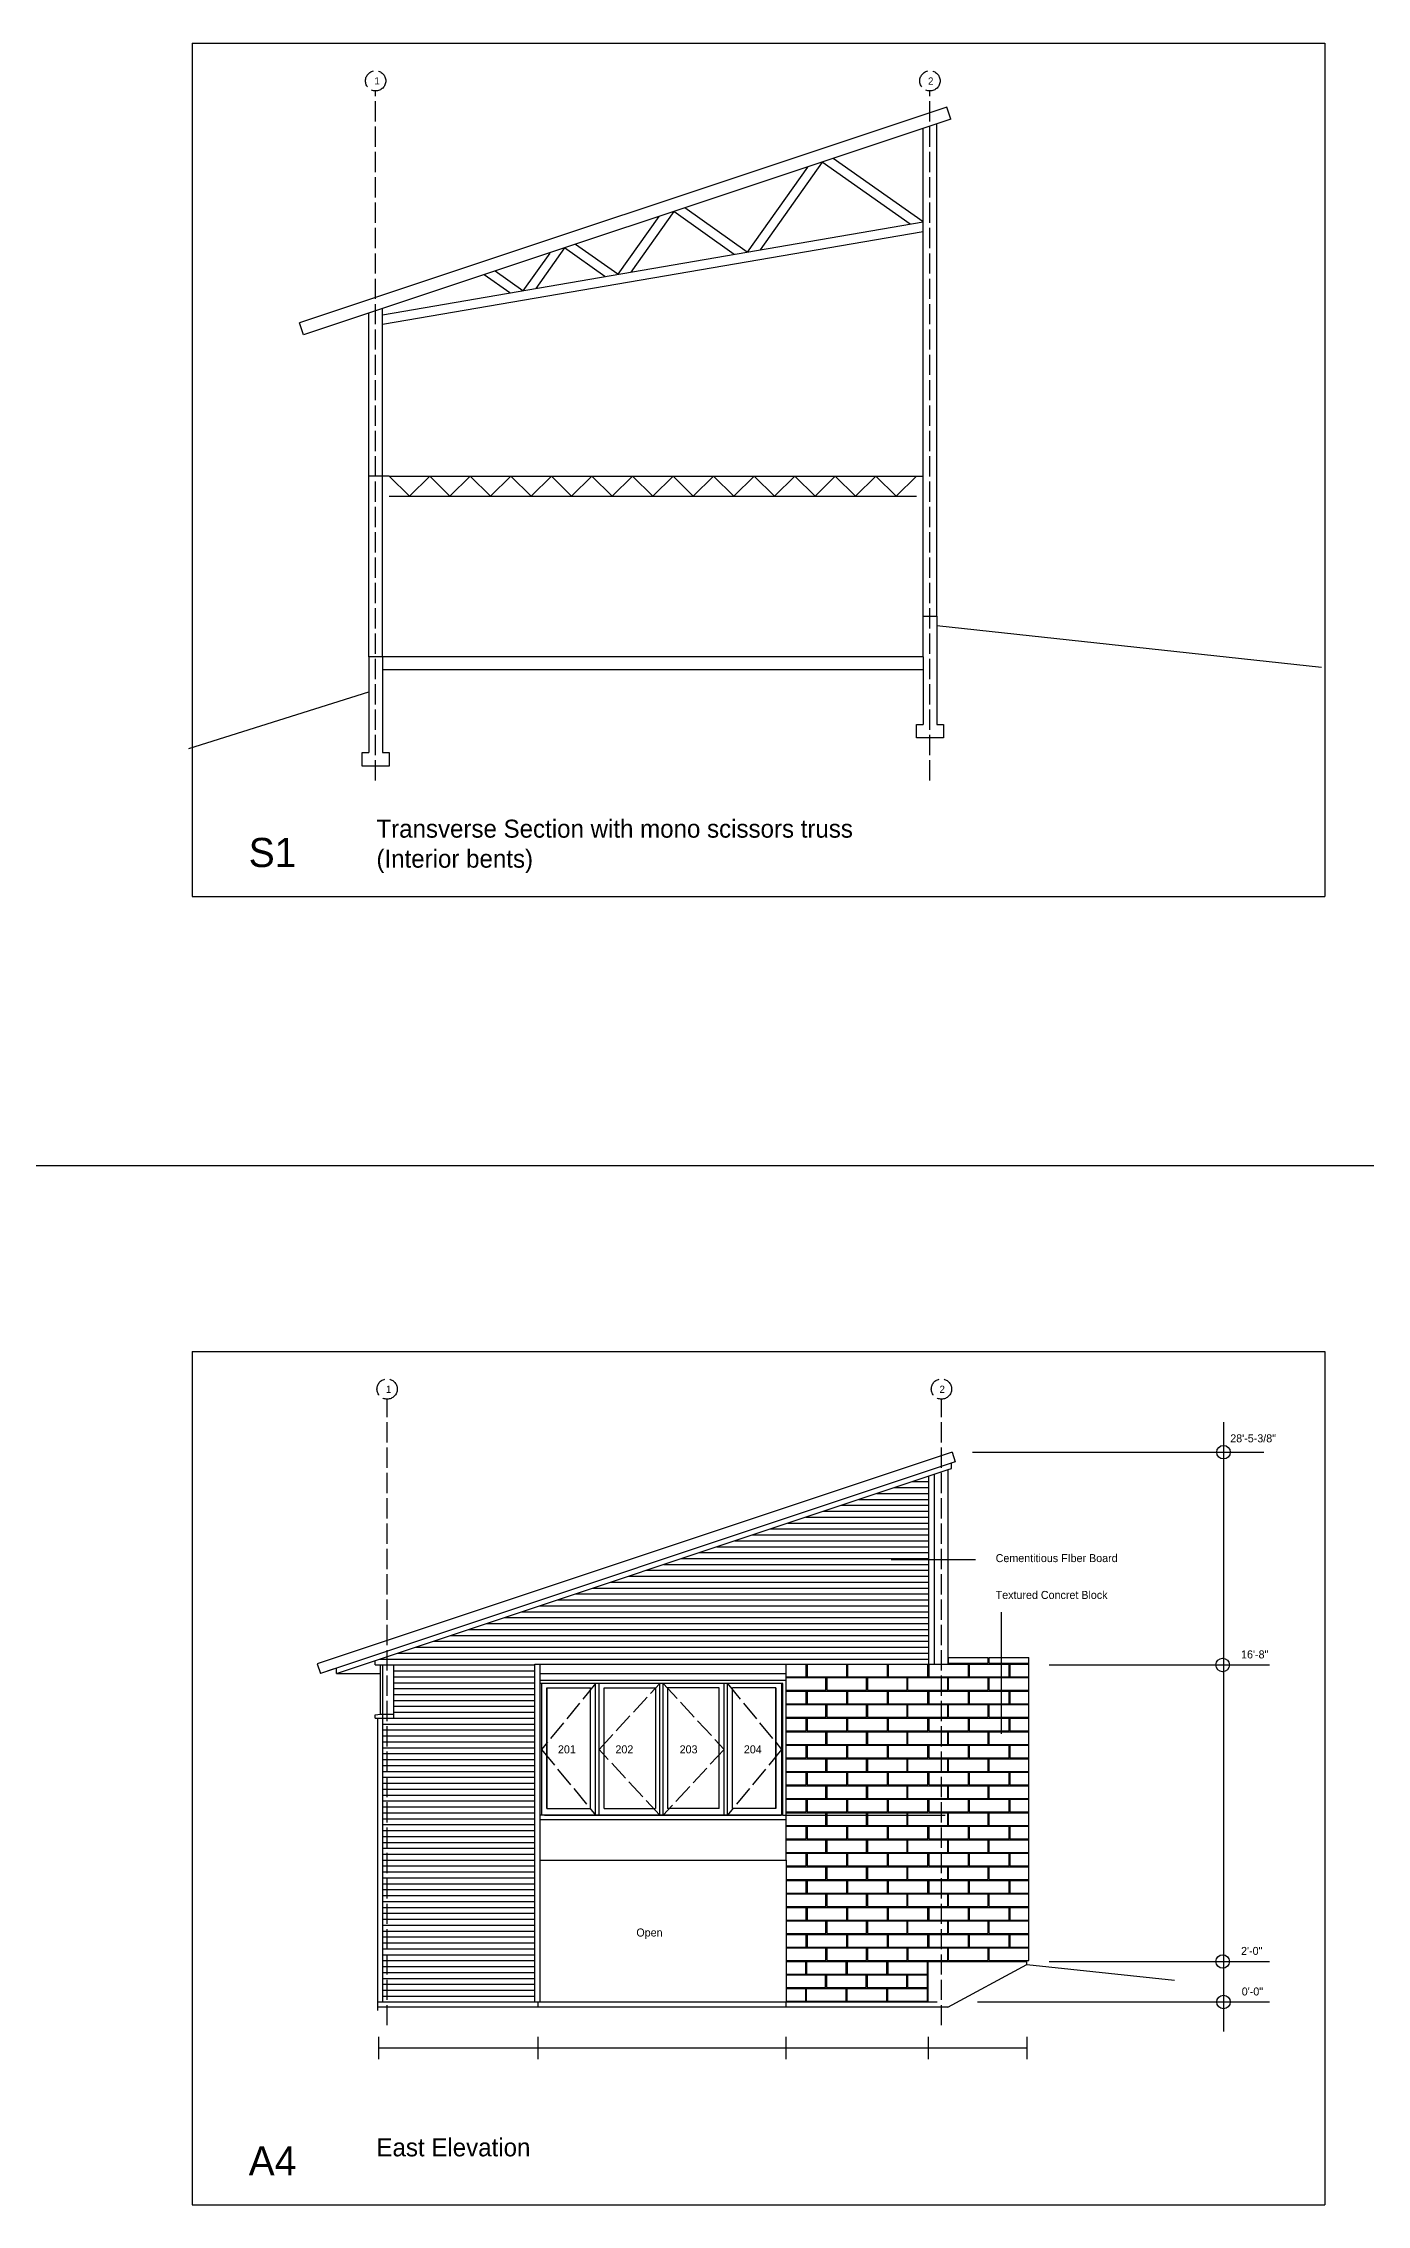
# Model space of a CAD drawing. Header units: inches. Extents: x 1267 to 6358, y -2516 to 3346.
# Drawn here: x 2051 to 2834, y -1284 to -4 of the extents above; entities that cross this region are included whole.
import ezdxf

# ---------------------------------------------------------------- set-up
doc = ezdxf.new("R2010")
doc.units = ezdxf.units.IN
doc.header["$MEASUREMENT"] = 0
doc.linetypes.add('ACAD_ISO02W100', pattern=[15, 12, -3])
for name, color, linetype in [('blocks', 251, 'Continuous'), ('const', 7, 'Continuous'), ('e1', 7, 'Continuous'), ('e2', 251, 'Continuous'), ('glassSwing', 172, 'ACAD_ISO02W100'), ('grid', 252, 'ACAD_ISO02W100'), ('walls', 7, 'Continuous')]:
    doc.layers.add(name, color=color, linetype=linetype)

msp = doc.modelspace()

# ---------------------------------------------------------------- linework, layer by layer
for p, q in [((2138.8, -4.1), (2138.8, -509.1)), ((2138.8, -4.1), (2808.9, -4.1)), ((2808.9, -4.1), (2808.9, -509.1)), ((2571.3, -343.3), (2579.3, -343.3)), ((2138.8, -509.1), (2808.9, -509.1)), ((2138.8, -778.5), (2808.9, -778.5)), ((2138.8, -778.5), (2138.8, -1283.5)), ((2808.9, -778.5), (2808.9, -1283.5)), ((2138.8, -1283.5), (2808.9, -1283.5))]:
    msp.add_line(p, q)
at = {"layer": 'blocks'}
for p, q in [((2586.3, -963), (2586.3, -959.5)), ((2609.8, -963), (2609.8, -959.5)), ((2610.3, -963), (2610.3, -959.5)), ((2490.3, -971), (2502.1, -971)), ((2490.3, -971.5), (2513.8, -971.5)), ((2502.1, -971), (2502.1, -963.5)), ((2502.6, -963.5), (2502.6, -971)), ((2502.6, -971), (2526.1, -971)), ((2513.8, -979), (2513.8, -971.5)), ((2514.3, -971.5), (2514.3, -979)), ((2514.3, -971.5), (2537.8, -971.5)), ((2526.1, -971), (2526.1, -963.5)), ((2526.6, -963.5), (2526.6, -971)), ((2526.6, -971), (2550.1, -971)), ((2537.8, -979), (2537.8, -971.5)), ((2538.3, -971.5), (2561.8, -971.5)), ((2538.3, -971.5), (2538.3, -979)), ((2550.1, -971), (2550.1, -963.5)), ((2550.6, -963.5), (2550.6, -971)), ((2550.6, -971), (2574.1, -971)), ((2561.8, -979), (2561.8, -971.5)), ((2562.3, -979), (2562.3, -971.5)), ((2562.3, -971.5), (2585.8, -971.5)), ((2574.1, -971), (2574.1, -963.5)), ((2574.6, -963.5), (2574.6, -971)), ((2574.6, -971), (2598.1, -971)), ((2585.8, -979), (2585.8, -971.5)), ((2586.1, -963.5), (2598.1, -963.5)), ((2586.3, -963), (2609.8, -963)), ((2586.3, -979), (2586.3, -971.5)), ((2586.3, -971.5), (2609.8, -971.5)), ((2598.1, -971), (2598.1, -963.5)), ((2598.6, -963.5), (2598.6, -971)), ((2598.6, -963.5), (2622.1, -963.5)), ((2598.6, -971), (2622.1, -971)), ((2609.8, -979), (2609.8, -971.5)), ((2610.3, -963), (2633.8, -963)), ((2610.3, -971.5), (2633.8, -971.5)), ((2610.3, -979), (2610.3, -971.5)), ((2622.1, -971), (2622.1, -963.5)), ((2622.6, -963.5), (2622.6, -971)), ((2622.6, -963.5), (2633.8, -963.5)), ((2622.6, -971), (2633.8, -971)), ((2490.3, -979), (2513.8, -979)), ((2490.3, -979.5), (2502.1, -979.5)), ((2502.1, -987), (2502.1, -979.5)), ((2502.6, -979.5), (2526.1, -979.5)), ((2502.6, -979.5), (2502.6, -987)), ((2514.3, -979), (2537.8, -979)), ((2526.1, -987), (2526.1, -979.5)), ((2526.6, -979.5), (2526.6, -987)), ((2526.6, -979.5), (2550.1, -979.5)), ((2538.3, -979), (2561.8, -979)), ((2550.1, -987), (2550.1, -979.5)), ((2550.6, -979.5), (2574.1, -979.5)), ((2550.6, -979.5), (2550.6, -987)), ((2562.3, -979), (2585.8, -979)), ((2574.1, -987), (2574.1, -979.5)), ((2574.6, -979.5), (2574.6, -987)), ((2574.6, -979.5), (2598.1, -979.5)), ((2586.3, -979), (2609.8, -979)), ((2598.1, -987), (2598.1, -979.5)), ((2598.6, -979.5), (2622.1, -979.5)), ((2598.6, -979.5), (2598.6, -987)), ((2610.3, -979), (2633.8, -979)), ((2622.1, -987), (2622.1, -979.5)), ((2622.6, -979.5), (2622.6, -987)), ((2622.6, -979.5), (2633.8, -979.5)), ((2490.3, -987), (2502.1, -987)), ((2490.3, -987.5), (2513.8, -987.5)), ((2490.3, -995), (2513.8, -995)), ((2490.3, -995.5), (2502.1, -995.5)), ((2502.1, -1003), (2502.1, -995.5)), ((2502.6, -987), (2526.1, -987)), ((2502.6, -995.5), (2526.1, -995.5)), ((2502.6, -995.5), (2502.6, -1003)), ((2513.8, -995), (2513.8, -987.5)), ((2514.3, -987.5), (2514.3, -995)), ((2514.3, -987.5), (2537.8, -987.5)), ((2514.3, -995), (2537.8, -995)), ((2526.1, -1003), (2526.1, -995.5)), ((2526.6, -987), (2550.1, -987)), ((2526.6, -995.5), (2526.6, -1003)), ((2526.6, -995.5), (2550.1, -995.5)), ((2537.8, -995), (2537.8, -987.5)), ((2538.3, -987.5), (2561.8, -987.5)), ((2538.3, -987.5), (2538.3, -995)), ((2538.3, -995), (2561.8, -995)), ((2550.1, -1003), (2550.1, -995.5)), ((2550.6, -987), (2574.1, -987)), ((2550.6, -995.5), (2574.1, -995.5)), ((2550.6, -995.5), (2550.6, -1003)), ((2561.8, -995), (2561.8, -987.5)), ((2562.3, -995), (2562.3, -987.5)), ((2562.3, -987.5), (2585.8, -987.5)), ((2562.3, -995), (2585.8, -995)), ((2574.1, -1003), (2574.1, -995.5)), ((2574.6, -987), (2598.1, -987)), ((2574.6, -995.5), (2574.6, -1003)), ((2574.6, -995.5), (2598.1, -995.5)), ((2585.8, -995), (2585.8, -987.5)), ((2586.3, -995), (2586.3, -987.5)), ((2586.3, -987.5), (2609.8, -987.5)), ((2586.3, -995), (2609.8, -995)), ((2598.1, -1003), (2598.1, -995.5)), ((2598.6, -987), (2622.1, -987)), ((2598.6, -995.5), (2622.1, -995.5)), ((2598.6, -995.5), (2598.6, -1003)), ((2609.8, -995), (2609.8, -987.5)), ((2610.3, -987.5), (2633.8, -987.5)), ((2610.3, -995), (2610.3, -987.5)), ((2610.3, -995), (2633.8, -995)), ((2622.1, -1003), (2622.1, -995.5)), ((2622.6, -987), (2633.8, -987)), ((2622.6, -995.5), (2622.6, -1003)), ((2622.6, -995.5), (2633.8, -995.5)), ((2490.3, -1003), (2502.1, -1003)), ((2490.3, -1003.5), (2513.8, -1003.5)), ((2502.6, -1003), (2526.1, -1003)), ((2513.8, -1011), (2513.8, -1003.5)), ((2514.3, -1003.5), (2537.8, -1003.5)), ((2514.3, -1003.5), (2514.3, -1011)), ((2526.6, -1003), (2550.1, -1003)), ((2537.8, -1011), (2537.8, -1003.5)), ((2538.3, -1003.5), (2561.8, -1003.5)), ((2538.3, -1003.5), (2538.3, -1011)), ((2550.6, -1003), (2574.1, -1003)), ((2561.8, -1011), (2561.8, -1003.5)), ((2562.3, -1003.5), (2585.8, -1003.5)), ((2562.3, -1011), (2562.3, -1003.5)), ((2574.6, -1003), (2598.1, -1003)), ((2585.8, -1011), (2585.8, -1003.5)), ((2586.3, -1011), (2586.3, -1003.5)), ((2586.3, -1003.5), (2609.8, -1003.5)), ((2598.6, -1003), (2622.1, -1003)), ((2609.8, -1011), (2609.8, -1003.5)), ((2610.3, -1003.5), (2633.8, -1003.5)), ((2610.3, -1011), (2610.3, -1003.5)), ((2622.6, -1003), (2633.8, -1003)), ((2490.3, -1011), (2513.8, -1011)), ((2490.3, -1011.5), (2502.1, -1011.5)), ((2490.3, -1019), (2502.1, -1019)), ((2490.3, -1019.5), (2513.8, -1019.5)), ((2502.1, -1019), (2502.1, -1011.5)), ((2502.6, -1011.5), (2526.1, -1011.5)), ((2502.6, -1011.5), (2502.6, -1019)), ((2502.6, -1019), (2526.1, -1019)), ((2513.8, -1027), (2513.8, -1019.5)), ((2514.3, -1011), (2537.8, -1011)), ((2514.3, -1019.5), (2514.3, -1027)), ((2514.3, -1019.5), (2537.8, -1019.5)), ((2526.1, -1019), (2526.1, -1011.5)), ((2526.6, -1011.5), (2526.6, -1019)), ((2526.6, -1011.5), (2550.1, -1011.5)), ((2526.6, -1019), (2550.1, -1019)), ((2537.8, -1027), (2537.8, -1019.5)), ((2538.3, -1011), (2561.8, -1011)), ((2538.3, -1019.5), (2561.8, -1019.5)), ((2538.3, -1019.5), (2538.3, -1027)), ((2550.1, -1019), (2550.1, -1011.5)), ((2550.6, -1011.5), (2574.1, -1011.5)), ((2550.6, -1011.5), (2550.6, -1019)), ((2550.6, -1019), (2574.1, -1019)), ((2561.8, -1027), (2561.8, -1019.5)), ((2562.3, -1011), (2585.8, -1011)), ((2562.3, -1027), (2562.3, -1019.5)), ((2562.3, -1019.5), (2585.8, -1019.5)), ((2574.1, -1019), (2574.1, -1011.5)), ((2574.6, -1011.5), (2574.6, -1019)), ((2574.6, -1011.5), (2598.1, -1011.5)), ((2574.6, -1019), (2598.1, -1019)), ((2585.8, -1027), (2585.8, -1019.5)), ((2586.3, -1011), (2609.8, -1011)), ((2586.3, -1027), (2586.3, -1019.5)), ((2586.3, -1019.5), (2609.8, -1019.5)), ((2598.1, -1019), (2598.1, -1011.5)), ((2598.6, -1011.5), (2622.1, -1011.5)), ((2598.6, -1011.5), (2598.6, -1019)), ((2598.6, -1019), (2622.1, -1019)), ((2609.8, -1027), (2609.8, -1019.5)), ((2610.3, -1011), (2633.8, -1011)), ((2610.3, -1019.5), (2633.8, -1019.5)), ((2610.3, -1027), (2610.3, -1019.5)), ((2622.1, -1019), (2622.1, -1011.5)), ((2622.6, -1011.5), (2622.6, -1019)), ((2622.6, -1011.5), (2633.8, -1011.5)), ((2622.6, -1019), (2633.8, -1019)), ((2490.3, -1027), (2513.8, -1027)), ((2490.3, -1027.5), (2502.1, -1027.5)), ((2490.3, -1035), (2502.1, -1035)), ((2490.3, -1035.5), (2513.8, -1035.5)), ((2502.1, -1035), (2502.1, -1027.5)), ((2502.6, -1027.5), (2526.1, -1027.5)), ((2502.6, -1027.5), (2502.6, -1035)), ((2502.6, -1035), (2526.1, -1035)), ((2513.8, -1043), (2513.8, -1035.5)), ((2514.3, -1027), (2537.8, -1027)), ((2514.3, -1035.5), (2514.3, -1043)), ((2514.3, -1035.5), (2537.8, -1035.5)), ((2526.1, -1035), (2526.1, -1027.5)), ((2526.6, -1027.5), (2526.6, -1035)), ((2526.6, -1027.5), (2550.1, -1027.5)), ((2526.6, -1035), (2550.1, -1035)), ((2537.8, -1043), (2537.8, -1035.5)), ((2538.3, -1027), (2561.8, -1027)), ((2538.3, -1035.5), (2538.3, -1043)), ((2538.3, -1035.5), (2561.8, -1035.5)), ((2550.1, -1035), (2550.1, -1027.5)), ((2550.6, -1027.5), (2574.1, -1027.5)), ((2550.6, -1027.5), (2550.6, -1035)), ((2550.6, -1035), (2574.1, -1035)), ((2561.8, -1043), (2561.8, -1035.5)), ((2562.3, -1027), (2585.8, -1027)), ((2562.3, -1043), (2562.3, -1035.5)), ((2562.3, -1035.5), (2585.8, -1035.5)), ((2574.1, -1035), (2574.1, -1027.5)), ((2574.6, -1027.5), (2574.6, -1035)), ((2574.6, -1027.5), (2598.1, -1027.5)), ((2574.6, -1035), (2598.1, -1035)), ((2585.8, -1043), (2585.8, -1035.5)), ((2586.3, -1027), (2609.8, -1027)), ((2586.3, -1043), (2586.3, -1035.5)), ((2586.3, -1035.5), (2609.8, -1035.5)), ((2598.1, -1035), (2598.1, -1027.5)), ((2598.6, -1027.5), (2622.1, -1027.5)), ((2598.6, -1027.5), (2598.6, -1035)), ((2598.6, -1035), (2622.1, -1035)), ((2609.8, -1043), (2609.8, -1035.5)), ((2610.3, -1027), (2633.8, -1027)), ((2610.3, -1043), (2610.3, -1035.5)), ((2610.3, -1035.5), (2633.8, -1035.5)), ((2622.1, -1035), (2622.1, -1027.5)), ((2622.6, -1027.5), (2622.6, -1035)), ((2622.6, -1027.5), (2633.8, -1027.5)), ((2622.6, -1035), (2633.8, -1035)), ((2490.3, -1043), (2513.8, -1043)), ((2490.3, -1043.5), (2502.1, -1043.5)), ((2502.1, -1051), (2502.1, -1043.5)), ((2502.6, -1043.5), (2526.1, -1043.5)), ((2502.6, -1043.5), (2502.6, -1051)), ((2514.3, -1043), (2537.8, -1043)), ((2526.1, -1051), (2526.1, -1043.5)), ((2526.6, -1043.5), (2526.6, -1051)), ((2526.6, -1043.5), (2550.1, -1043.5)), ((2538.3, -1043), (2561.8, -1043)), ((2550.1, -1051), (2550.1, -1043.5)), ((2550.6, -1043.5), (2574.1, -1043.5)), ((2550.6, -1043.5), (2550.6, -1051)), ((2562.3, -1043), (2585.8, -1043)), ((2574.1, -1051), (2574.1, -1043.5)), ((2574.6, -1043.5), (2574.6, -1051)), ((2574.6, -1043.5), (2598.1, -1043.5)), ((2586.3, -1043), (2609.8, -1043)), ((2598.1, -1051), (2598.1, -1043.5)), ((2598.6, -1043.5), (2622.1, -1043.5)), ((2598.6, -1043.5), (2598.6, -1051)), ((2610.3, -1043), (2633.8, -1043)), ((2622.1, -1051), (2622.1, -1043.5)), ((2622.6, -1043.5), (2622.6, -1051)), ((2622.6, -1043.5), (2633.8, -1043.5)), ((2490.3, -1051), (2502.1, -1051)), ((2490.3, -1051.5), (2513.8, -1051.5)), ((2490.3, -1059), (2513.8, -1059)), ((2490.3, -1059.5), (2502.1, -1059.5)), ((2502.1, -1067), (2502.1, -1059.5)), ((2502.6, -1051), (2526.1, -1051)), ((2502.6, -1059.5), (2526.1, -1059.5)), ((2502.6, -1059.5), (2502.6, -1067)), ((2513.8, -1059), (2513.8, -1051.5)), ((2514.3, -1051.5), (2514.3, -1059)), ((2514.3, -1051.5), (2537.8, -1051.5)), ((2514.3, -1059), (2537.8, -1059)), ((2526.1, -1067), (2526.1, -1059.5)), ((2526.6, -1051), (2550.1, -1051)), ((2526.6, -1059.5), (2526.6, -1067)), ((2526.6, -1059.5), (2550.1, -1059.5)), ((2537.8, -1059), (2537.8, -1051.5)), ((2538.3, -1051.5), (2561.8, -1051.5)), ((2538.3, -1051.5), (2538.3, -1059)), ((2538.3, -1059), (2561.8, -1059)), ((2550.1, -1067), (2550.1, -1059.5)), ((2550.6, -1051), (2574.1, -1051)), ((2550.6, -1059.5), (2574.1, -1059.5)), ((2550.6, -1059.5), (2550.6, -1067)), ((2561.8, -1059), (2561.8, -1051.5)), ((2562.3, -1059), (2562.3, -1051.5)), ((2562.3, -1051.5), (2585.8, -1051.5)), ((2562.3, -1059), (2585.8, -1059)), ((2574.1, -1067), (2574.1, -1059.5)), ((2574.6, -1051), (2598.1, -1051)), ((2574.6, -1059.5), (2574.6, -1067)), ((2574.6, -1059.5), (2598.1, -1059.5)), ((2585.8, -1059), (2585.8, -1051.5)), ((2586.3, -1059), (2586.3, -1051.5)), ((2586.3, -1051.5), (2609.8, -1051.5)), ((2586.3, -1059), (2609.8, -1059)), ((2598.1, -1067), (2598.1, -1059.5)), ((2598.6, -1051), (2622.1, -1051)), ((2598.6, -1059.5), (2622.1, -1059.5)), ((2598.6, -1059.5), (2598.6, -1067)), ((2609.8, -1059), (2609.8, -1051.5)), ((2610.3, -1051.5), (2633.8, -1051.5)), ((2610.3, -1059), (2610.3, -1051.5)), ((2610.3, -1059), (2633.8, -1059)), ((2622.1, -1067), (2622.1, -1059.5)), ((2622.6, -1051), (2633.8, -1051)), ((2622.6, -1059.5), (2622.6, -1067)), ((2622.6, -1059.5), (2633.8, -1059.5)), ((2490.3, -1067), (2502.1, -1067)), ((2490.3, -1067.5), (2513.8, -1067.5)), ((2502.6, -1067), (2526.1, -1067)), ((2513.8, -1075), (2513.8, -1067.5)), ((2514.3, -1067.5), (2537.8, -1067.5)), ((2514.3, -1067.5), (2514.3, -1075)), ((2526.6, -1067), (2550.1, -1067)), ((2537.8, -1075), (2537.8, -1067.5)), ((2538.3, -1067.5), (2561.8, -1067.5)), ((2538.3, -1067.5), (2538.3, -1075)), ((2550.6, -1067), (2574.1, -1067)), ((2561.8, -1075), (2561.8, -1067.5)), ((2562.3, -1067.5), (2585.8, -1067.5)), ((2562.3, -1075), (2562.3, -1067.5)), ((2574.6, -1067), (2598.1, -1067)), ((2585.8, -1075), (2585.8, -1067.5)), ((2586.3, -1075), (2586.3, -1067.5)), ((2586.3, -1067.5), (2609.8, -1067.5)), ((2598.6, -1067), (2622.1, -1067)), ((2609.8, -1075), (2609.8, -1067.5)), ((2610.3, -1067.5), (2633.8, -1067.5)), ((2610.3, -1075), (2610.3, -1067.5)), ((2622.6, -1067), (2633.8, -1067)), ((2490.3, -1075), (2513.8, -1075)), ((2490.3, -1075.5), (2502.1, -1075.5)), ((2490.3, -1083), (2502.1, -1083)), ((2490.3, -1083.5), (2513.8, -1083.5)), ((2502.1, -1083), (2502.1, -1075.5)), ((2502.6, -1075.5), (2526.1, -1075.5)), ((2502.6, -1075.5), (2502.6, -1083)), ((2502.6, -1083), (2526.1, -1083)), ((2513.8, -1091), (2513.8, -1083.5)), ((2514.3, -1075), (2537.8, -1075)), ((2514.3, -1083.5), (2514.3, -1091)), ((2514.3, -1083.5), (2537.8, -1083.5)), ((2526.1, -1083), (2526.1, -1075.5)), ((2526.6, -1075.5), (2526.6, -1083)), ((2526.6, -1075.5), (2550.1, -1075.5)), ((2526.6, -1083), (2550.1, -1083)), ((2537.8, -1091), (2537.8, -1083.5)), ((2538.3, -1075), (2561.8, -1075)), ((2538.3, -1083.5), (2561.8, -1083.5)), ((2538.3, -1083.5), (2538.3, -1091)), ((2550.1, -1083), (2550.1, -1075.5)), ((2550.6, -1075.5), (2574.1, -1075.5)), ((2550.6, -1075.5), (2550.6, -1083)), ((2550.6, -1083), (2574.1, -1083)), ((2561.8, -1091), (2561.8, -1083.5)), ((2562.3, -1075), (2585.8, -1075)), ((2562.3, -1091), (2562.3, -1083.5)), ((2562.3, -1083.5), (2585.8, -1083.5)), ((2574.1, -1083), (2574.1, -1075.5)), ((2574.6, -1075.5), (2574.6, -1083)), ((2574.6, -1075.5), (2598.1, -1075.5)), ((2574.6, -1083), (2598.1, -1083)), ((2585.8, -1091), (2585.8, -1083.5)), ((2586.3, -1075), (2609.8, -1075)), ((2586.3, -1091), (2586.3, -1083.5)), ((2586.3, -1083.5), (2609.8, -1083.5)), ((2598.1, -1083), (2598.1, -1075.5)), ((2598.6, -1075.5), (2622.1, -1075.5)), ((2598.6, -1075.5), (2598.6, -1083)), ((2598.6, -1083), (2622.1, -1083)), ((2609.8, -1091), (2609.8, -1083.5)), ((2610.3, -1075), (2633.8, -1075)), ((2610.3, -1083.5), (2633.8, -1083.5)), ((2610.3, -1091), (2610.3, -1083.5)), ((2622.1, -1083), (2622.1, -1075.5)), ((2622.6, -1075.5), (2622.6, -1083)), ((2622.6, -1075.5), (2633.8, -1075.5)), ((2622.6, -1083), (2633.8, -1083)), ((2490.3, -1091), (2513.8, -1091)), ((2490.3, -1091.5), (2502.1, -1091.5)), ((2490.3, -1099), (2502.1, -1099)), ((2490.3, -1099.5), (2513.8, -1099.5)), ((2502.1, -1099), (2502.1, -1091.5)), ((2502.6, -1091.5), (2526.1, -1091.5)), ((2502.6, -1091.5), (2502.6, -1099)), ((2502.6, -1099), (2526.1, -1099)), ((2513.8, -1107), (2513.8, -1099.5)), ((2514.3, -1091), (2537.8, -1091)), ((2514.3, -1099.5), (2514.3, -1107)), ((2514.3, -1099.5), (2537.8, -1099.5)), ((2526.1, -1099), (2526.1, -1091.5)), ((2526.6, -1091.5), (2526.6, -1099)), ((2526.6, -1091.5), (2550.1, -1091.5)), ((2526.6, -1099), (2550.1, -1099)), ((2537.8, -1107), (2537.8, -1099.5)), ((2538.3, -1091), (2561.8, -1091)), ((2538.3, -1099.5), (2561.8, -1099.5)), ((2538.3, -1099.5), (2538.3, -1107)), ((2550.1, -1099), (2550.1, -1091.5)), ((2550.6, -1091.5), (2574.1, -1091.5)), ((2550.6, -1091.5), (2550.6, -1099)), ((2550.6, -1099), (2574.1, -1099)), ((2561.8, -1107), (2561.8, -1099.5)), ((2562.3, -1091), (2585.8, -1091)), ((2562.3, -1107), (2562.3, -1099.5)), ((2562.3, -1099.5), (2585.8, -1099.5)), ((2574.1, -1099), (2574.1, -1091.5)), ((2574.6, -1091.5), (2574.6, -1099)), ((2574.6, -1091.5), (2598.1, -1091.5)), ((2574.6, -1099), (2598.1, -1099)), ((2585.8, -1107), (2585.8, -1099.5)), ((2586.3, -1091), (2609.8, -1091)), ((2586.3, -1107), (2586.3, -1099.5)), ((2586.3, -1099.5), (2609.8, -1099.5)), ((2598.1, -1099), (2598.1, -1091.5)), ((2598.6, -1091.5), (2622.1, -1091.5)), ((2598.6, -1091.5), (2598.6, -1099)), ((2598.6, -1099), (2622.1, -1099)), ((2609.8, -1107), (2609.8, -1099.5)), ((2610.3, -1091), (2633.8, -1091)), ((2610.3, -1099.5), (2633.8, -1099.5)), ((2610.3, -1107), (2610.3, -1099.5)), ((2622.1, -1099), (2622.1, -1091.5)), ((2622.6, -1091.5), (2622.6, -1099)), ((2622.6, -1091.5), (2633.8, -1091.5)), ((2622.6, -1099), (2633.8, -1099)), ((2490.3, -1107), (2513.8, -1107)), ((2490.3, -1107.5), (2502.1, -1107.5)), ((2502.1, -1115), (2502.1, -1107.5)), ((2502.6, -1107.5), (2526.1, -1107.5)), ((2502.6, -1107.5), (2502.6, -1115)), ((2514.3, -1107), (2537.8, -1107)), ((2526.1, -1115), (2526.1, -1107.5)), ((2526.6, -1107.5), (2526.6, -1115)), ((2526.6, -1107.5), (2550.1, -1107.5)), ((2538.3, -1107), (2561.8, -1107)), ((2550.1, -1115), (2550.1, -1107.5)), ((2550.6, -1107.5), (2574.1, -1107.5)), ((2550.6, -1107.5), (2550.6, -1115)), ((2562.3, -1107), (2585.8, -1107)), ((2574.1, -1115), (2574.1, -1107.5)), ((2574.6, -1107.5), (2574.6, -1115)), ((2574.6, -1107.5), (2598.1, -1107.5)), ((2586.3, -1107), (2609.8, -1107)), ((2598.1, -1115), (2598.1, -1107.5)), ((2598.6, -1107.5), (2622.1, -1107.5)), ((2598.6, -1107.5), (2598.6, -1115)), ((2610.3, -1107), (2633.8, -1107)), ((2622.1, -1115), (2622.1, -1107.5)), ((2622.6, -1107.5), (2622.6, -1115)), ((2622.6, -1107.5), (2633.8, -1107.5)), ((2490.3, -1115), (2502.1, -1115)), ((2490.3, -1115.5), (2513.8, -1115.5)), ((2490.3, -1123), (2513.8, -1123)), ((2490.3, -1123.5), (2502.1, -1123.5)), ((2502.1, -1131), (2502.1, -1123.5)), ((2502.6, -1115), (2526.1, -1115)), ((2502.6, -1123.5), (2526.1, -1123.5)), ((2502.6, -1123.5), (2502.6, -1131)), ((2513.8, -1123), (2513.8, -1115.5)), ((2514.3, -1115.5), (2514.3, -1123)), ((2514.3, -1115.5), (2537.8, -1115.5)), ((2514.3, -1123), (2537.8, -1123)), ((2526.1, -1131), (2526.1, -1123.5)), ((2526.6, -1115), (2550.1, -1115)), ((2526.6, -1123.5), (2526.6, -1131)), ((2526.6, -1123.5), (2550.1, -1123.5)), ((2537.8, -1123), (2537.8, -1115.5)), ((2538.3, -1115.5), (2561.8, -1115.5)), ((2538.3, -1115.5), (2538.3, -1123)), ((2538.3, -1123), (2561.8, -1123)), ((2550.1, -1131), (2550.1, -1123.5)), ((2550.6, -1115), (2574.1, -1115)), ((2550.6, -1123.5), (2574.1, -1123.5)), ((2550.6, -1123.5), (2550.6, -1131)), ((2561.8, -1123), (2561.8, -1115.5)), ((2562.3, -1123), (2562.3, -1115.5)), ((2562.3, -1115.5), (2585.8, -1115.5)), ((2562.3, -1123), (2585.8, -1123)), ((2574.1, -1131), (2574.1, -1123.5)), ((2574.6, -1115), (2598.1, -1115)), ((2574.6, -1123.5), (2574.6, -1131)), ((2574.6, -1123.5), (2598.1, -1123.5)), ((2585.8, -1123), (2585.8, -1115.5)), ((2586.3, -1123), (2586.3, -1115.5)), ((2586.3, -1115.5), (2609.8, -1115.5)), ((2586.3, -1123), (2609.8, -1123)), ((2598.1, -1131), (2598.1, -1123.5)), ((2598.6, -1115), (2622.1, -1115)), ((2598.6, -1123.5), (2622.1, -1123.5)), ((2598.6, -1123.5), (2598.6, -1131)), ((2609.8, -1123), (2609.8, -1115.5)), ((2610.3, -1123), (2610.3, -1115.5)), ((2610.3, -1115.5), (2633.8, -1115.5)), ((2610.3, -1123), (2633.8, -1123)), ((2622.1, -1131), (2622.1, -1123.5)), ((2622.6, -1115), (2633.8, -1115)), ((2622.6, -1123.5), (2622.6, -1131)), ((2622.6, -1123.5), (2633.8, -1123.5)), ((2490.3, -1131), (2502.1, -1131)), ((2490.3, -1131.5), (2513.8, -1131.5)), ((2502.6, -1131), (2526.1, -1131)), ((2513.8, -1139), (2513.8, -1131.5)), ((2514.3, -1131.5), (2537.8, -1131.5)), ((2514.3, -1131.5), (2514.3, -1139)), ((2526.6, -1131), (2550.1, -1131)), ((2537.8, -1139), (2537.8, -1131.5)), ((2538.3, -1131.5), (2561.8, -1131.5)), ((2538.3, -1131.5), (2538.3, -1139)), ((2550.6, -1131), (2574.1, -1131)), ((2561.8, -1139), (2561.8, -1131.5)), ((2562.3, -1131.5), (2585.8, -1131.5)), ((2562.3, -1131.5), (2562.3, -1139)), ((2574.6, -1131), (2598.1, -1131)), ((2585.8, -1139), (2585.8, -1131.5)), ((2586.3, -1139), (2586.3, -1131.5)), ((2586.3, -1131.5), (2609.8, -1131.5)), ((2598.6, -1131), (2622.1, -1131)), ((2609.8, -1139), (2609.8, -1131.5)), ((2610.3, -1131.5), (2633.8, -1131.5)), ((2610.3, -1139), (2610.3, -1131.5)), ((2622.6, -1131), (2633.8, -1131)), ((2490.3, -1139), (2513.8, -1139)), ((2490.3, -1139.5), (2501.8, -1139.5)), ((2490.3, -1147), (2501.8, -1147)), ((2490.3, -1147.5), (2513.6, -1147.5)), ((2501.8, -1147), (2501.8, -1139.5)), ((2502.3, -1139.5), (2525.8, -1139.5)), ((2502.3, -1139.5), (2502.3, -1147)), ((2502.3, -1147), (2525.8, -1147)), ((2513.6, -1155), (2513.6, -1147.5)), ((2514.1, -1147.5), (2514.1, -1155)), ((2514.1, -1147.5), (2537.6, -1147.5)), ((2514.3, -1139), (2537.8, -1139)), ((2525.8, -1147), (2525.8, -1139.5)), ((2526.3, -1139.5), (2526.3, -1147)), ((2526.3, -1139.5), (2549.8, -1139.5)), ((2526.3, -1147), (2549.8, -1147)), ((2537.6, -1155), (2537.6, -1147.5)), ((2538.1, -1147.5), (2561.6, -1147.5)), ((2538.1, -1147.5), (2538.1, -1155)), ((2538.3, -1139), (2561.8, -1139)), ((2549.8, -1147), (2549.8, -1139.5)), ((2550.3, -1139.5), (2573.8, -1139.5)), ((2550.3, -1139.5), (2550.3, -1147)), ((2550.3, -1147), (2573.8, -1147)), ((2561.6, -1155), (2561.6, -1147.5)), ((2562.1, -1147.5), (2562.1, -1155)), ((2562.1, -1147.5), (2573.8, -1147.5)), ((2562.3, -1139), (2585.8, -1139)), ((2573.8, -1147), (2573.8, -1139.5)), ((2573.8, -1155), (2573.8, -1147.5)), ((2586.3, -1139), (2609.8, -1139)), ((2610.3, -1139), (2633.8, -1139)), ((2490.3, -1155), (2513.6, -1155)), ((2490.3, -1155.5), (2501.8, -1155.5)), ((2490.3, -1163), (2501.8, -1163)), ((2501.8, -1163), (2501.8, -1155.5)), ((2502.3, -1155.5), (2525.8, -1155.5)), ((2502.3, -1163), (2502.3, -1155.5)), ((2502.3, -1163), (2525.8, -1163)), ((2514.1, -1155), (2537.6, -1155)), ((2525.8, -1163), (2525.8, -1155.5)), ((2526.3, -1163), (2526.3, -1155.5)), ((2526.3, -1155.5), (2549.8, -1155.5)), ((2526.3, -1163), (2549.8, -1163)), ((2538.1, -1155), (2561.6, -1155)), ((2549.8, -1163), (2549.8, -1155.5)), ((2550.3, -1155.5), (2573.8, -1155.5)), ((2550.3, -1163), (2550.3, -1155.5)), ((2550.3, -1163), (2573.8, -1163)), ((2562.1, -1155), (2573.8, -1155)), ((2573.8, -1163), (2573.8, -1155.5))]:
    msp.add_line(p, q, dxfattribs=at)
at = {"layer": 'e1'}
for p, q in [((2511.6, -74.5), (2474.9, -126.5)), ((2563.6, -111.2), (2511.6, -74.5)), ((2571.3, -109.9), (2518.1, -72.3)), ((2502.8, -77.4), (2467.2, -127.8)), ((2467.2, -127.8), (2430.2, -101.6)), ((2251.3, -164.9), (2571.3, -109.9)), ((2414.9, -106.7), (2390.7, -140.9)), ((2423.7, -103.8), (2398.4, -139.6)), ((2459.5, -129.1), (2423.7, -103.8)), ((2251.3, -170.5), (2571.3, -115.5)), ((2359.1, -125.3), (2342.2, -149.3)), ((2383, -142.3), (2359.1, -125.3)), ((2390.7, -140.9), (2365.6, -123.2)), ((2334.5, -150.6), (2318.1, -139)), ((2350.3, -128.3), (2334.5, -150.6)), ((2326.8, -151.9), (2311.6, -141.2)), ((1267.5, -668.3), (6357.7, -668.3)), ((2224.1, -969), (2250.1, -969)), ((2258.1, -995.5), (2258.1, -964)), ((2490.3, -1079.5), (2490.3, -963.5)), ((2248.6, -995.5), (2251.6, -995.5)), ((2250.1, -993.1), (2258.1, -993.1)), ((2344.7, -1055.5), (2490.3, -1055.5))]:
    msp.add_line(p, q, dxfattribs=at)
at = {"layer": 'e2'}
for p, q in [((2749, -820.3), (2749, -1180.9)), ((2600.4, -838.1), (2772.9, -838.1)), ((2224.1, -969), (2586.1, -848.4)), ((2564.8, -855.5), (2574.6, -855.5)), ((2574.6, -963.5), (2574.6, -852.2)), ((2578.1, -963.5), (2578.1, -851)), ((2522.8, -869.5), (2574.6, -869.5)), ((2533.3, -866), (2574.6, -866)), ((2543.8, -862.5), (2574.6, -862.5)), ((2554.3, -859), (2574.6, -859)), ((2491.3, -880), (2574.6, -880)), ((2501.8, -876.5), (2574.6, -876.5)), ((2512.3, -873), (2574.6, -873)), ((2449.3, -894), (2574.6, -894)), ((2459.8, -890.5), (2574.6, -890.5)), ((2470.3, -887), (2574.6, -887)), ((2480.8, -883.5), (2574.6, -883.5)), ((2407.3, -908), (2574.6, -908)), ((2417.8, -904.5), (2574.6, -904.5)), ((2428.3, -901), (2574.6, -901)), ((2438.8, -897.5), (2574.6, -897.5)), ((2375.8, -918.5), (2574.6, -918.5)), ((2386.3, -915), (2574.6, -915)), ((2396.8, -911.5), (2574.6, -911.5)), ((2333.8, -932.5), (2574.6, -932.5)), ((2344.3, -929), (2574.6, -929)), ((2354.8, -925.5), (2574.6, -925.5)), ((2365.3, -922), (2574.6, -922)), ((2291.8, -946.5), (2574.6, -946.5)), ((2302.3, -943), (2574.6, -943)), ((2312.8, -939.5), (2574.6, -939.5)), ((2323.3, -936), (2574.6, -936)), ((2260.3, -957), (2574.6, -957)), ((2270.8, -953.5), (2574.6, -953.5)), ((2281.3, -950), (2574.6, -950)), ((2247.1, -964), (2247.1, -961.4)), ((2247.1, -964), (2341.6, -964)), ((2249.8, -960.5), (2574.6, -960.5)), ((2251.6, -1163.5), (2251.6, -964)), ((2258.1, -967.5), (2341.6, -967.5)), ((2258.1, -971), (2341.6, -971)), ((2341.6, -1163.5), (2341.6, -963.5)), ((2341.6, -963.5), (2344.6, -963.5)), ((2344.6, -969), (2490.3, -969)), ((2645.8, -964), (2776.2, -964)), ((2258.1, -974.5), (2341.6, -974.5)), ((2258.1, -978), (2341.6, -978)), ((2258.1, -981.5), (2341.6, -981.5)), ((2258.1, -985), (2341.6, -985)), ((2344.6, -973), (2490.3, -973)), ((2488.3, -975), (2344.6, -975)), ((2345.5, -975), (2345.5, -1053)), ((2348.7, -977.5), (2348.7, -1049)), ((2348.7, -1049), (2348.7, -977.5)), ((2348.7, -977.5), (2374.5, -977.5)), ((2374.5, -1049), (2374.5, -977.5)), ((2377.5, -1053), (2377.5, -975)), ((2379.5, -1053), (2379.5, -975)), ((2382.5, -1049), (2382.5, -977.5)), ((2382.5, -977.5), (2413, -977.5)), ((2413, -977.5), (2413, -1049)), ((2415.5, -1053), (2415.5, -975)), ((2417.5, -1053), (2417.5, -975)), ((2450.5, -977.5), (2420, -977.5)), ((2420, -977.5), (2420, -1049)), ((2450.5, -1049), (2450.5, -977.5)), ((2453.5, -1053), (2453.5, -975)), ((2455.5, -1053), (2455.5, -975)), ((2458.5, -1049), (2458.5, -977.5)), ((2484.2, -977.5), (2458.5, -977.5)), ((2484.2, -1049), (2484.2, -977.5)), ((2484.2, -977.5), (2484.2, -1049)), ((2487.5, -975), (2487.5, -1053)), ((2488.3, -1053), (2488.3, -975)), ((2251.6, -995.5), (2341.6, -995.5)), ((2258.1, -988.5), (2341.6, -988.5)), ((2258.1, -992), (2341.6, -992)), ((2251.6, -999), (2341.6, -999)), ((2251.6, -1002.5), (2341.6, -1002.5)), ((2251.6, -1006), (2341.6, -1006)), ((2251.6, -1009.5), (2341.6, -1009.5)), ((2251.6, -1013), (2341.6, -1013)), ((2251.6, -1016.5), (2341.6, -1016.5)), ((2251.6, -1020), (2341.6, -1020)), ((2251.6, -1023.5), (2341.6, -1023.5)), ((2251.6, -1027), (2341.6, -1027)), ((2251.6, -1030.5), (2341.6, -1030.5)), ((2251.6, -1034), (2341.6, -1034)), ((2251.6, -1037.5), (2341.6, -1037.5)), ((2251.6, -1041), (2341.6, -1041)), ((2251.6, -1044.5), (2341.6, -1044.5)), ((2251.6, -1048), (2341.6, -1048)), ((2348.7, -1049), (2374.5, -1049)), ((2382.5, -1049), (2413, -1049)), ((2450.5, -1049), (2420, -1049)), ((2484.2, -1049), (2458.5, -1049)), ((2251.6, -1051.5), (2341.6, -1051.5)), ((2251.6, -1055), (2341.6, -1055)), ((2251.6, -1058.5), (2341.6, -1058.5)), ((2488.3, -1053), (2344.6, -1053)), ((2347.2, -1053), (2487.2, -1053)), ((2488.3, -1053), (2584.3, -1053)), ((2251.6, -1062), (2341.6, -1062)), ((2251.6, -1065.5), (2341.6, -1065.5)), ((2251.6, -1069), (2341.6, -1069)), ((2251.6, -1072.5), (2341.6, -1072.5)), ((2251.6, -1076), (2341.6, -1076)), ((2251.6, -1079.5), (2341.6, -1079.5)), ((2251.6, -1083), (2341.6, -1083)), ((2251.6, -1086.5), (2341.6, -1086.5)), ((2251.6, -1090), (2341.6, -1090)), ((2251.6, -1093.5), (2341.6, -1093.5)), ((2251.6, -1097), (2341.6, -1097)), ((2251.6, -1100.5), (2341.6, -1100.5)), ((2251.6, -1104), (2341.6, -1104)), ((2251.6, -1107.5), (2341.6, -1107.5)), ((2251.6, -1111), (2341.6, -1111)), ((2251.6, -1114.5), (2341.6, -1114.5)), ((2251.6, -1118), (2341.6, -1118)), ((2251.6, -1121.5), (2341.6, -1121.5)), ((2251.6, -1125), (2341.6, -1125)), ((2251.6, -1128.5), (2341.6, -1128.5)), ((2251.6, -1132), (2341.6, -1132)), ((2251.6, -1135.5), (2341.6, -1135.5)), ((2251.6, -1139), (2341.6, -1139)), ((2251.6, -1142.5), (2341.6, -1142.5)), ((2251.6, -1146), (2341.6, -1146)), ((2251.6, -1149.5), (2341.6, -1149.5)), ((2574.3, -1139.5), (2632.6, -1139.5)), ((2574.3, -1163.5), (2574.3, -1139.5)), ((2603.5, -1139.5), (2621.8, -1139.5)), ((2645.8, -1139.5), (2776.2, -1139.5)), ((2248.6, -1163.5), (2490.1, -1163.5)), ((2251.6, -1153), (2341.6, -1153)), ((2251.6, -1156.5), (2341.6, -1156.5)), ((2251.6, -1160), (2341.6, -1160)), ((2343.2, -1163.5), (2343.2, -1166.5)), ((2490.1, -1163.5), (2574.3, -1163.5)), ((2490.1, -1163.5), (2579.5, -1163.5)), ((2490.1, -1163.5), (2490.1, -1166.5)), ((2603.5, -1163.5), (2776.2, -1163.5)), ((2249, -1184.2), (2249, -1197.3)), ((2343.2, -1184.2), (2343.2, -1197.3)), ((2490.1, -1184.2), (2490.1, -1197.3)), ((2574.3, -1184.2), (2574.3, -1197.3)), ((2632.6, -1184.2), (2632.6, -1197.3)), ((2249, -1190.7), (2632.6, -1190.7))]:
    msp.add_line(p, q, dxfattribs=at)
for centre in [(2749, -838.1), (2748.5, -964), (2748.5, -1139.5), (2749, -1163.5)]:
    msp.add_circle(centre, 4, dxfattribs=at)
at = {"layer": 'glassSwing'}
for p, q in [((2377.5, -975), (2345.5, -1014)), ((2379.5, -1014), (2415.5, -975)), ((2417.5, -975), (2453.5, -1014)), ((2455.5, -975), (2487.5, -1014)), ((2345.5, -1014), (2377.5, -1053)), ((2415.5, -1053), (2379.5, -1014)), ((2453.5, -1014), (2417.5, -1053)), ((2487.5, -1014), (2455.5, -1053))]:
    msp.add_line(p, q, dxfattribs=at)
at = {"layer": 'grid'}
for p, q in [((2247.3, -440.5), (2247.3, -32.4)), ((2575.3, -440.5), (2575.3, -32.4)), ((2254.1, -1177.3), (2254.1, -806.7)), ((2582.1, -1177.3), (2582.1, -806.7))]:
    msp.add_line(p, q, dxfattribs=at)
for centre in [(2247.3, -26.4), (2575.3, -26.4), (2254.1, -800.7), (2582.1, -800.7)]:
    msp.add_circle(centre, 6, dxfattribs=at)
at = {"layer": 'walls'}
for p, q in [((2585.3, -41.9), (2202.3, -169.6)), ((2587.7, -49.1), (2204.7, -176.8)), ((2587.7, -49.1), (2585.3, -41.9)), ((2571.3, -367.3), (2571.3, -54.6)), ((2579.3, -343.3), (2579.3, -51.9)), ((2243.3, -367.3), (2243.3, -163.9)), ((2251.3, -367.3), (2251.3, -161.3)), ((2204.7, -176.8), (2202.3, -169.6)), ((2255.3, -260.3), (2243.3, -260.3)), ((2255.3, -260.3), (2571.3, -260.3)), ((2255.3, -260.3), (2267.3, -272.3)), ((2267.3, -272.3), (2279.3, -260.3)), ((2279.3, -260.3), (2291.3, -272.3)), ((2291.3, -272.3), (2303.3, -260.3)), ((2303.3, -260.3), (2315.3, -272.3)), ((2315.3, -272.3), (2327.3, -260.3)), ((2327.3, -260.3), (2339.3, -272.3)), ((2339.3, -272.3), (2351.3, -260.3)), ((2351.3, -260.3), (2363.3, -272.3)), ((2363.3, -272.3), (2375.3, -260.3)), ((2375.3, -260.3), (2387.3, -272.3)), ((2387.3, -272.3), (2399.3, -260.3)), ((2399.3, -260.3), (2411.3, -272.3)), ((2411.3, -272.3), (2423.3, -260.3)), ((2423.3, -260.3), (2435.3, -272.3)), ((2435.3, -272.3), (2447.3, -260.3)), ((2447.3, -260.3), (2459.3, -272.3)), ((2459.3, -272.3), (2471.3, -260.3)), ((2471.3, -260.3), (2483.3, -272.3)), ((2483.3, -272.3), (2495.3, -260.3)), ((2495.3, -260.3), (2507.3, -272.3)), ((2507.3, -272.3), (2519.3, -260.3)), ((2519.3, -260.3), (2531.3, -272.3)), ((2531.3, -272.3), (2543.3, -260.3)), ((2543.3, -260.3), (2555.3, -272.3)), ((2555.3, -272.3), (2567.3, -260.3)), ((2255.3, -272.3), (2567.3, -272.3)), ((2579.3, -343.3), (2579.3, -407.3)), ((2579.3, -348.7), (2806.9, -373.4)), ((2571.3, -367.3), (2243.3, -367.3)), ((2243.3, -367.3), (2243.3, -386.8)), ((2251.3, -367.3), (2251.3, -424)), ((2571.3, -367.3), (2571.3, -407.3)), ((2251.3, -374.8), (2571.3, -374.8)), ((2136.7, -421.5), (2243.3, -388)), ((2243.3, -386.8), (2243.3, -424)), ((2567.3, -407.3), (2571.3, -407.3)), ((2567.3, -415.3), (2567.3, -407.3)), ((2579.3, -407.3), (2583.3, -407.3)), ((2583.3, -407.3), (2583.3, -415.3)), ((2583.3, -415.3), (2567.3, -415.3)), ((2239.3, -424), (2243.3, -424)), ((2239.3, -432), (2239.3, -424)), ((2255.3, -432), (2239.3, -432)), ((2251.3, -424), (2255.3, -424)), ((2255.3, -424), (2255.3, -432)), ((2588.4, -838.1), (2212.7, -963.3)), ((2590.3, -843.8), (2214.6, -969)), ((2588.4, -838.1), (2590.3, -843.8)), ((2586.1, -848.4), (2588.1, -847.7)), ((2586.1, -963.5), (2586.1, -848.4)), ((2588.1, -847.7), (2588.1, -844.5)), ((2602.3, -901.7), (2552.3, -901.7)), ((2617.4, -932.8), (2617.4, -1004.8)), ((2586.3, -959.5), (2609.8, -959.5)), ((2610.3, -959.5), (2633.8, -959.5)), ((2633.8, -1139), (2633.8, -959.5)), ((2212.7, -963.3), (2214.6, -969)), ((2222.1, -966.5), (2214.6, -969)), ((2224.1, -969), (2224.1, -965.9)), ((2250.1, -993.1), (2250.1, -964)), ((2344.6, -963.5), (2586.1, -963.5)), ((2344.6, -1163.5), (2344.6, -963.5)), ((2247.1, -993.6), (2250.1, -993.1)), ((2247.1, -995.5), (2247.1, -993.6)), ((2247.1, -995.5), (2248.6, -995.5)), ((2248.6, -1168.5), (2248.6, -995.5)), ((2344.6, -1079.5), (2490.3, -1079.5)), ((2490.3, -1079.5), (2490.3, -1163.5)), ((2585.9, -1166.5), (2632.6, -1141.4)), ((2632.6, -1141.4), (2632.6, -1139.5)), ((2632.6, -1141.4), (2720, -1150.6)), ((2585.9, -1166.5), (2248.6, -1166.5))]:
    msp.add_line(p, q, dxfattribs=at)

# ---------------------------------------------------------------- texts
at = {"layer": 'const', "attachment_point": 1}
for s, insert, char_height, width in [('1', (2246.6, -24.3), 4.26, 1625.197), ('2', (2574.2, -24.4), 4.26, 1625.197), ('Transverse Section with mono scissors truss\\P(Interior bents)', (2247.8, -463.7), 10.656, 4062.993), ('S1', (2172.2, -474.5), 17.26, 6582.049), ('1', (2253.4, -798.7), 4.26, 1625.197), ('2', (2581, -798.7), 4.26, 1625.197), ('28\'-5-3/8"', (2753, -827.5), 4.74, 1805.775), ('Cementitious FIber Board', (2614.2, -898.4), 4.736, 1805.775), ('Textured Concret Block', (2614.2, -920.2), 4.736, 1805.775), ('16\'-8"', (2759.4, -955.4), 4.74, 1805.775), ('201', (2355.2, -1011.6), 4.74, 1805.775), ('202', (2389.2, -1011.6), 4.74, 1805.775), ('203', (2427.2, -1011.6), 4.74, 1805.775), ('204', (2465.2, -1011.6), 4.74, 1805.775), ('Open', (2401.6, -1120), 4.74, 1805.775), ('2\'-0"', (2759.4, -1130.9), 4.74, 1805.775), ('0\'-0"', (2759.8, -1154.9), 4.74, 1805.775), ('A4', (2172.2, -1248.9), 17.26, 6582.049), ('East Elevation', (2247.8, -1244.2), 10.656, 4062.993)]:
    msp.add_mtext(s, dxfattribs=dict(at, insert=insert, char_height=char_height, width=width))

doc.saveas('drawing.dxf')
